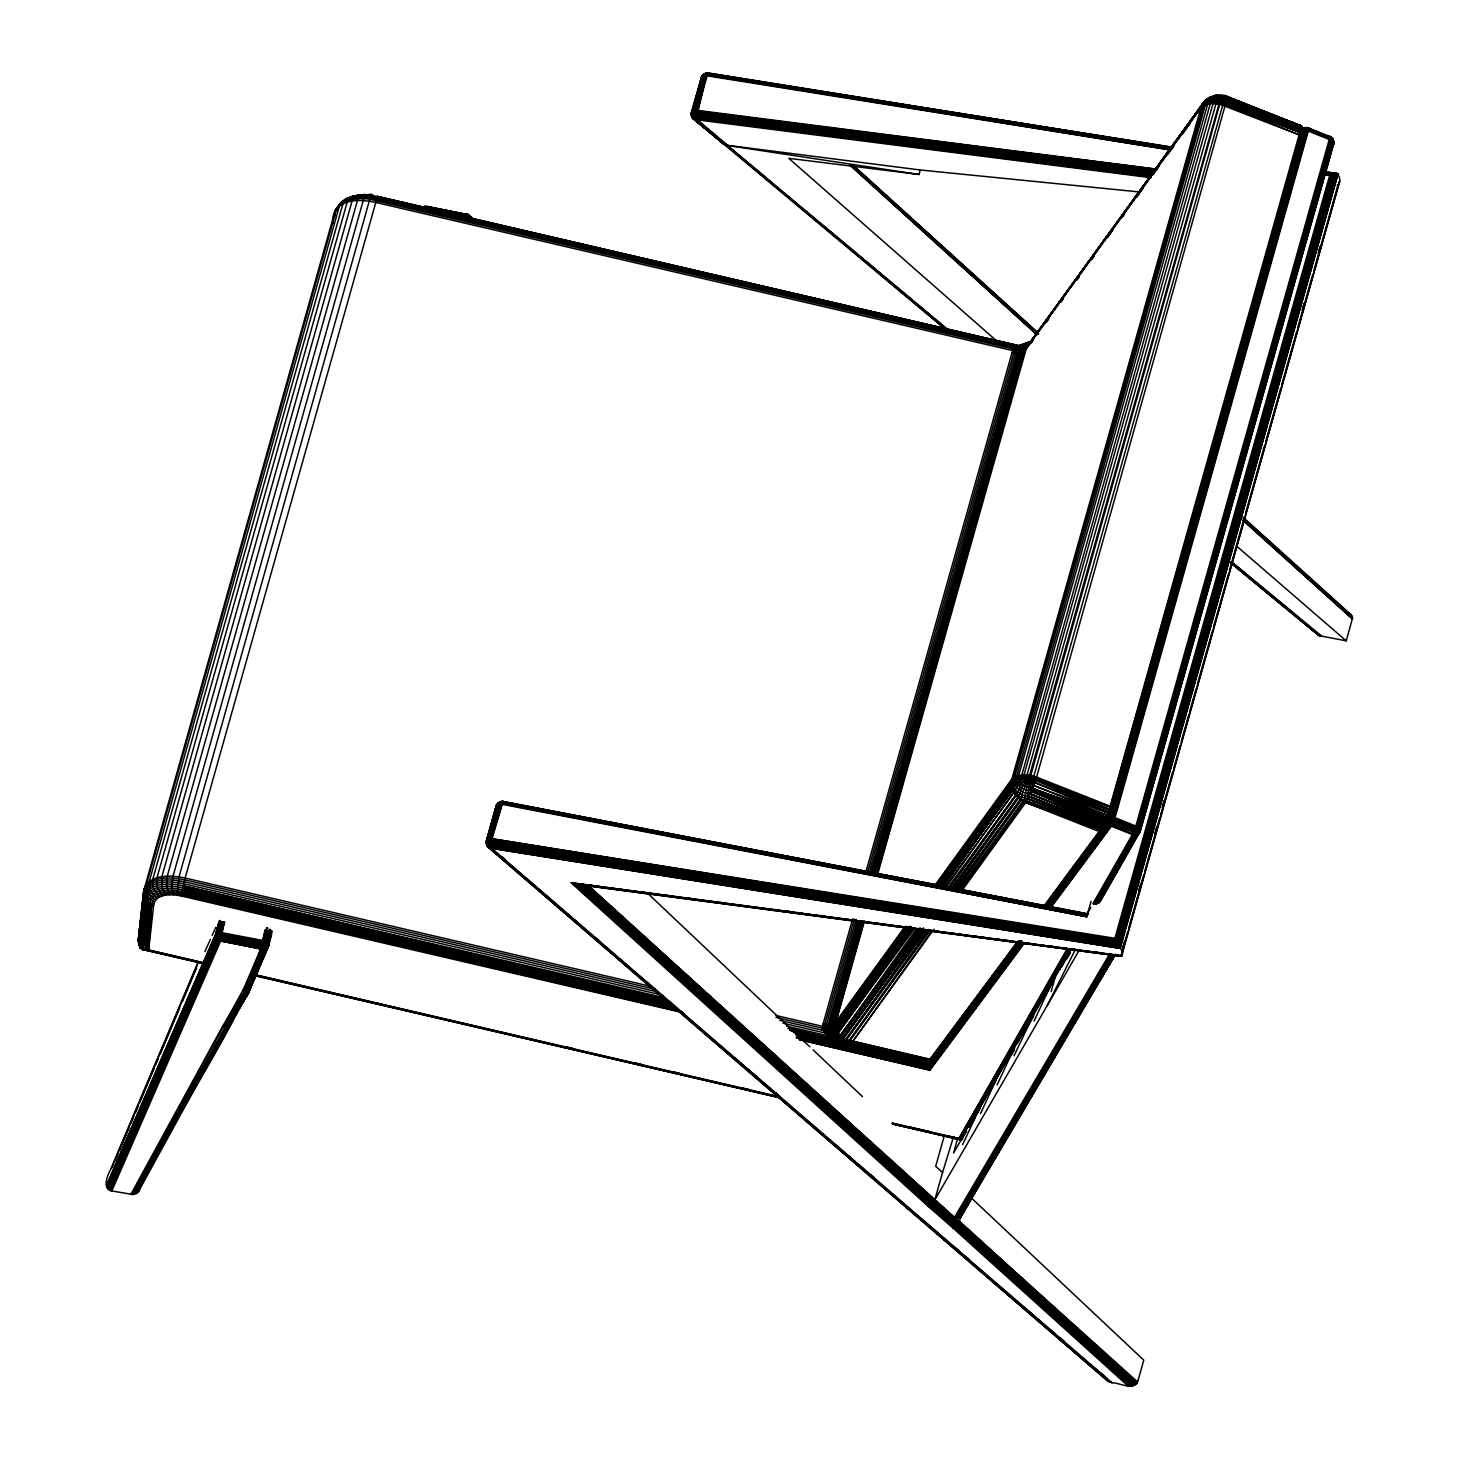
<?xml version="1.0" encoding="UTF-8"?>
<svg xmlns="http://www.w3.org/2000/svg" width="1459" height="1459" viewBox="0 0 1459 1459"><rect width="100%" height="100%" fill="white"/><g stroke="black" fill="none" stroke-linecap="round" stroke-linejoin="round"><path stroke-width="1.5" d="M860.026 921.395L830.992 1024.51L830.627 1031.75L833.107 1037.841L836.718 1035.197L837.466 1032.06L911.839 929.347M865.661 872.737L1012.017 352.768L1019.969 353.151L1025.039 350.543L1200.939 107.547L1208.253 103.68L1219.049 103.917C1219.268 100.343 1225.031 91.589 1227.238 97.972L1301.355 126.678L1303.507 128.702L1302.759 134.192L1303.689 129.304L1307.264 127.571L1329.86 137.347L1134.792 829.879C1133.752 835.715 1138.859 835.825 1140.354 830.773L1333.8 143.31L1332.031 139.043L1307.921 130.052L1303.635 130.872L1109.205 820.56L1112.305 823.058L1134.3 831.958L1137.582 830.809L1139.424 828.256L1332.833 140.903L1331.994 138.021L1308.085 129.34L1303.726 130.453L1301.738 126.678L1227.238 97.972L1219.049 103.917L1027.264 783.757L1024.127 801.757L960.897 890.172M1157.078 169.353L697.256 111.03C691.292 109.042 689.268 116.392 693.809 119.346M1043.805 906.24L1099.284 831.575C1102.001 826.305 1106.633 816.165 1113.709 821.453L1134.792 829.879L1137.965 827.052L1331.246 140.447L1330.717 137.766L1308.759 128.921C1300.188 132.24 1302.54 119.31 1300.005 135.231L1107.782 816.274L1106.925 817.806L1301.392 126.732L1303.799 130.088L1301.829 126.86L1227.238 97.972L1035.033 782.699L1025.713 802.505L961.9 890.647M894.604 1124.542L959.165 1139.57L962.229 1139.278L960.204 1138.749M1331.173 148.636L1333.69 142.088L1329.477 139.207C1334.675 138.313 1334.967 145.335 1331.338 147.76M224.759 922.033L219.434 941.164L110.775 1190.708C100.999 1186.477 109.261 1170.939 113.419 1164.993M377.699 197.512L377.498 196.418L185.129 878.044L181.263 895.99L681.882 1012.437M691.548 112.544L694.831 119.547L1151.042 177.706M1102.639 831.411C1106.943 824.536 1103.113 834.074 1099.284 831.575L1025.713 802.505C1016.595 798.985 1009.373 788.845 1011.962 778.905L1200.939 107.547C1203.018 98.756 1217.244 90.039 1219.049 103.917L1299.458 134.994C1303.762 140.721 1304.182 134.1 1300.151 132.277L1226.727 101.911L1224.21 101.51L1219.049 103.917L1208.198 102.258L1202.708 104.227L1025.495 349.175L1020.552 351.455L1012.747 350.616L1012.017 352.768M1012.747 350.616L1013.786 348.318L1019.932 349.795L1024.692 349.029L1027.227 342.61L1032.297 341.497L1027.209 345.892L1024.382 351.272L876.786 875.619M1118.141 955.39C1119.618 956.958 1125.965 956.794 1120.074 947.438L491.209 846.53L487.434 844.141L486.394 840.694L496.115 806.189C495.841 802.249 506.382 798.857 502.06 804.31L491.446 840.931L491.282 847.934L1112.05 1382.785C1118.779 1382.439 1132.658 1390.938 1137.619 1381.947L1143.765 1360.153L970.636 1197.255M692.551 118.033L691.785 114.13L701.214 79.023L704.15 75.594M1303.124 132.824C1303.306 124.781 1302.613 132.331 1308.304 131.073L1330.334 139.936L1333.635 144.167M934.672 885.668L1011.962 778.905L1016.905 775.641L1030.054 775.258L1032.844 788.535L1106.56 819.028L1108.767 818.59L1301.665 136.544C1299.294 129.906 1308.322 123.14 1308.304 131.073L1114.767 818.572L1111.302 826.086L1051.757 906.24M1139.789 191.986L920.282 169.992L727.767 145.353L696.326 118.872L706.101 75.777L707.962 72.95L697.402 110.373L693.463 110.537L691.438 112.252L692.204 117.194L694.083 119.328M1094.177 903.923L1133.388 834.803L1133.369 832.907L1137.126 832.159L1139.917 828.894L1333.198 142.289C1335.204 139.17 1328.201 135.796 1330.334 139.936L1137.053 826.542L1135.394 828.329L1137.382 834.256L1098.955 901.607M1137.236 834.493L1132.385 834.53L1111.302 826.086C1102.749 821.691 1118.652 810.402 1110.463 806.335L1036.784 777.209C1028.631 773.708 1017.488 774.62 1011.47 781.55L936.477 884.282M1337.812 173.931L1120.257 948.204L490.516 848.08L491.811 841.095L1116.554 940.617L1120.074 947.438L1337.812 173.931L1334.73 173.439L1329.678 175.39L1322.93 174.314L1329.678 175.39L1114.913 938.283L1116.554 940.617L1332.322 174.15L1325.593 173.056M691.438 112.252L701.159 77.783L703.183 76.05L707.141 75.832L1170.1 149.876L707.36 75.084L707.05 72.95L708.545 73.005L1173.072 147.56M224.084 921.924L220.4 941.547L111.796 1190.963L110.775 1190.708M111.796 1190.963L132.988 1194.52L242.303 995.53L260.869 948.879L265.173 929.62M130.818 1194.41L222.57 1026.498L226.51 1026.826L229.501 1025.02L248.048 993.78L268.657 945.669L268.219 943.262L265.283 940.982L221.768 932.648L215.804 933.778L106.489 1185.164M1110.536 816.894L1032.844 788.535L1106.341 819.393C1109.952 820.305 1112.506 814.979 1107.509 815.362L1032.844 788.535L1106.651 818.846C1112.305 818.991 1105.758 823.004 1105.503 820.578L1032.115 790.231L1108.639 821.599L1106.104 820.56L1099.867 831.758L1044.297 906.568M1302.96 133.736C1301.027 123.012 1306.133 129.395 1301.373 136.179L1111.284 811.095L1101.618 831.812L1046.231 906.531L1048.893 903.085M705.062 75.193L705.499 73.297L707.287 75.303L703.53 74.518L702.581 76.725M424.131 206.412L425.226 207.67L466.862 214.637L426.411 206.704C420.046 208.801 421.979 205.701 425.226 207.67M1098.645 903.176L1138.056 834.074C1134.61 823.569 1137.655 827.308 1138.786 833.527L1099.356 902.629M931.79 1059.708L931.845 1061.295L835.15 1038.753L911.984 1056.17M938.21 885.467L1012.418 782.863L1018.364 778.413L1030.054 775.258L1035.981 779.89L1109.642 809.016L1030.054 775.258L1027.355 799.933L1022.887 801.155L958.91 889.552M1095.198 904.033L1134.391 834.949L1134.245 831.156L1138.768 827.636L1332.049 141.031C1328.164 132.131 1335.04 142.052 1329.678 137.128L1330.59 137.967L1329.331 136.362M676.429 1008.37L181.664 893.273C171.214 891.084 153.742 889.753 149.949 902.61L142.891 949.645L140.064 947.894L138.313 941.183L143.602 891.905C146.794 873.649 171.25 874.908 185.129 878.044L652.118 986.667M490.516 848.08L489.549 845.873L491.902 840.658L1116.554 940.617M872.154 873.303L1018.528 353.333L1024.163 343.704L1022.194 344.598L1023.014 350.908L876.129 872.409M838.414 1039.775L931.863 1061.55L930.149 1059.216L852.858 1041.234C842.755 1041.762 819.976 1038.024 823.04 1024.109L852.676 918.805M1303.999 130.453L1110.609 817.532C1107.983 822.858 1110.609 821.855 1106.469 819.192L1032.844 788.535L1107.436 818.061L1114.767 818.572L1136.67 827.344L1139.169 830.408L1139.37 832.87L1136.342 834.785L1096.712 903.905M702.727 75.029L704.606 74.081L707.177 75.649L703.712 74.974L701.925 76.178L692.569 111.65L693.7 116.592L696.563 119.547L696.18 110.939L705.044 75.759C708.399 73.442 706.192 73.953 707.086 72.968M1049.969 907.626L1110.737 825.83L1114.165 818.353L1307.72 130.872C1309.325 123.596 1302.905 132.951 1300.698 125.729L1227.128 96.932C1218.429 92.665 1208.161 96.786 1203.839 105.139L1014.862 776.498C1010.868 786.2 1021.92 793.386 1030.382 794.134L1104.317 822.621C1112.998 821.308 1103.387 825.192 1102.147 831.648M1331.994 138.021L1333.435 144.696M693.827 119.346L696.563 119.547L692.788 115.936L691.967 112.051L701.834 76.762L704.46 73.698L707.214 75.54M1018.911 941.474L930.568 1060.219L849.557 1041.343L929.419 930.021M1045.684 906.367L1101.053 831.885L1110.883 810.803L1300.99 135.851C1302.559 133.48 1304.018 122.757 1298.346 126.441M1031.86 341.515C1030.054 345.911 1025.239 342.154 1023.47 345.017L1024.036 350.452L876.549 874.069M222.57 1026.498L241.191 995.239L246.881 994.783L268.711 945.432L262.656 942.186L221.294 934.672L220.656 932.629L223.683 921.869M1139.57 832.396L1139.625 829.679L1136.014 826.432L1140.245 829.533L1138.95 833.107M1093.958 903.887L1133.388 834.803C1131.856 833.071 1140.482 833.818 1140.245 829.533L1333.508 140.374M106.489 1186.039L215.385 935.055L217.61 933.213L221.768 932.648L217.865 938.939L219.397 941.146L215.385 935.949L218.522 923.583L215.877 937.699L107.018 1187.735M1333.599 142.909L1332.869 139.061M799.295 1039.756L929.985 1070.158L929.383 1064.341L930.915 1059.745M144.769 886.963L143.949 895.443L149.949 902.61L144.751 950.083L148.672 950.01L151.809 903.468C155.365 891.467 171.67 892.707 181.427 894.75L678.727 1010.43M704.113 74.026L702.436 76.36L693.299 111.322L694.156 116.392L696.563 119.547L693.134 118.598L691.292 113.091M467.737 218.066L466.643 217.701L467.263 214.601L426.63 206.467L425.937 207.707L466.187 215.859C484.625 227.914 455.482 202.254 472.278 220.09L470.947 217.008L467.172 214.674L426.63 206.467L467.281 215.002L469.725 216.789M472.26 219.89L468.211 215.02L467.682 218.048M268.328 946.508L266.432 948.478L262.474 949.225L219.434 940.617M1303.142 130.07L1303.033 131.821L1301.027 127.863L1227.238 97.972L1301.081 126.24L1303.799 129.869L1301.428 126.969L1227.238 97.972L1302.923 129.614L1301.41 126.276L1225.25 96.878L1224.721 95.637L1221.238 95.346L1219.049 103.917L1225.998 104.957L1300.078 132.55L1226.49 103.005L1300.151 132.277M1303.452 129.997L1301.683 126.568L1227.238 97.972L1301.3 127.28C1303.142 131.93 1308.905 124.289 1307.1 130.708L1113.564 818.171L1110.208 825.484L1050.444 905.93M674.277 1006.126L181.956 891.595C170.849 889.26 152.283 887.856 148.253 901.516L142.891 949.645L146.775 900.221C151.025 885.814 170.594 887.309 182.32 889.753L672.362 1003.537M1302.996 129.45C1303.416 127.061 1303.908 130.945 1301.392 127.115L1227.238 97.972L1301.246 126.477C1303.288 132.97 1306.243 124.58 1305.896 130.562L1112.962 818.043L1109.734 825.064L1048.729 907.206L1109.734 825.064L1134.391 834.949L1138.239 833.144L1140.391 830.171M668.386 1000.801L182.722 887.802C170.466 885.248 150.003 883.68 145.553 898.762L140.228 948.058L201.962 962.411L140.283 948.113L146.775 900.221L142.599 949.554L202.436 963.505M487.707 844.469L487.27 846.092L489.823 848.08L1120.311 948.459M1044.68 906.641L1100.469 831.867L1044.735 906.769L1100.469 831.867L1110.427 810.529L1300.534 135.523L1301.428 126.897L1303.27 128.228M940.052 886.324L1014.479 783.465L1021.282 778.522L1030.054 775.258L1033.866 785.909L1032.243 787.094L1032.516 789.283L1030.364 790.395C1022.814 791.106 1013.148 783.611 1016.905 775.641L1206.028 102.622M1067.076 949.007L958.964 1138.512L959.019 1139.534L962.265 1139.424M1107.272 816.146L1108.22 813.21L1035.033 782.699L1030.054 775.258L1021.792 779.708L1015.391 785.562L943.937 885.668M1048.182 905.948L1108.986 824.098L1111.813 817.897L1305.313 130.562L1305.586 127.954L1303.744 129.577L1300.024 125.273M486.686 844.743L487.963 841.971L492.285 839.053C486.139 842.609 486.759 847.187 487.944 846.84M706.94 74.938L1171.741 149.237L707.36 75.084L706.284 73.078L703.183 76.05L694.32 110.337L694.393 115.225L696.563 119.547C691.274 120.076 691.438 113.729 696.636 115.188L1154.051 173.019M862.543 920.665L833.144 1025.531L833.6 1031.841L835.77 1036.346L839.472 1040.03L843.156 1040.851L849.284 1040.486L928.581 929.492M862.962 922.325L834.183 1024.911L835.843 1033.811L842.609 1040.814M1110.554 824.955L1108.493 821.581L1103.405 830.7M861.357 921.085L831.922 1026.042L832.396 1032.717L835.934 1039.1L835.77 1036.346L827.91 1034.778L827.508 1026.917L857.017 921.614M1018.838 941.292L930.404 1059.818L852.858 1041.234C843.576 1040.449 833.144 1032.024 836.062 1021.884L864.457 920.976M490.333 847.734C483.804 846.202 487.051 839.18 492.34 838.852L1115.697 939.341L1331.009 174.697L1324.261 173.621L1330.918 174.752M911.018 927.377L836.572 1030.346C830.244 1041.015 827.344 1033.154 829.533 1024.674L858.567 921.559M1346.985 612.342L1351.07 614.75L1352.511 618.178L1346.238 640.848L1319.337 635.668L1231.451 563.192M701.505 79.643L702.144 75.704M146.94 950.174L151.809 903.468L149.949 902.61L145.809 950.119L151.809 903.468L153.797 904.069L148.672 950.01M825.666 1033.154L826.378 1024.656L856.014 919.334M495.203 812.298L486.467 844.506M854.354 919.134L824.718 1024.437C819.393 1034.869 832.068 1031.148 835.588 1026.224L907.534 927.267M488.656 847.679L486.23 841.551L498.394 803.745L502.443 801.429L1087.757 914.209M143.602 891.905L138.423 938.611L144.441 888.713C152.611 875.473 171.396 877.206 184.636 879.832L654.07 989.038M138.313 941.128L143.93 890.172L334.986 211.263L342.044 201.524L354.61 196.308M660.891 994.783L183.652 883.753C170.557 881.017 148.69 879.358 143.949 895.443L138.605 943.572L144.587 897.139C149.201 881.51 170.448 883.114 183.177 885.795L664.666 997.792M333.163 223.209C330.263 199.591 358.75 195.251 375.802 200.704L1017.944 350.087M334.293 217.172L335.625 209.604M146.775 900.221L141.286 948.897L202.655 963.049M142.854 949.645L148.253 901.516M500.054 801.83L496.826 805.167L486.613 843.393M504.194 802.085C501.021 801.192 500.765 802.286 496.662 804.857M703.074 74.701L701.214 79.005M1135.996 828.019L1112.67 818.918L1105.977 819.903L1032.844 788.535L1106.889 817.988L1105.703 820.268L1032.844 788.535L1135.175 828.913L1136.452 834.657L1135.449 834.366L1095.964 904.033M727.767 145.353L723.208 143.657L693.353 118.927L693.08 117.139L696.563 116.209L1153.394 173.986M1332.195 139.262L1331.465 138.021L1332.851 139.335M143.949 895.443L138.35 941.402L139.59 937.025M706.667 73.643L704.059 75.85L695.286 110.246L696.563 119.547L691.767 116.629M961.244 1138.749L961.353 1139.661L966.496 1131.017M138.66 943.991L144.587 897.139L139.225 946.052L145.553 898.762L140.885 947.62L139.9 947.529M925.754 930.787L846.512 1039.465L845.472 1040.449L842.281 1038.68L836.627 1032.735L835.77 1027.628L909.705 926.647M131.894 1194.538L243.343 989.457L244.455 989.731L261.982 947.584L220.583 938.994L219.944 937.79C212.667 934.854 220.273 925.243 220.09 920.447C219.142 925.334 211.573 936.97 220.564 939.031L260.96 947.292C263.24 950.411 270.863 944.174 267.198 947.931L247.592 994.254M1335.751 173.329L1118.725 944.32L491.099 843.247L492.121 839.691L1115.752 939.414L492.084 839.91L1116.463 940.471M215.385 935.949L217.665 939.742M937.408 884.573L1011.47 781.55L1012.856 777.957C1009.938 787.824 1020.042 796.45 1029.361 796.231L1103.77 825.137L1106.542 825.192L1108.53 821.764M491.099 843.247L488.984 841.77L488.418 838.961L498.121 804.474L502.06 804.31L1086.754 916.708L1087.502 914.629L503.154 801.903L499.908 801.939L496.115 806.189L486.449 841.898L492.321 838.943L486.941 840.42L487.817 843.375L491.245 845.655L1119.746 946.508L1337.319 173.585L1324.517 171.524M425.59 207.67L425.919 206.303L467.044 214.564M1046.577 906.422L1109.588 821.107L1142.835 703.092L1111.047 815.089C1107.746 822.256 1108.512 823.022 1103.861 828.055M501.44 801.812L498.978 804.274L489.276 838.761L491.428 842.153L490.297 838.651L501.203 803.562L503.72 801.648L498.285 803.289M849.284 1040.486L930.149 930.331M952.508 889.972L1018.4 797.872L1021.592 788.061L1030.054 775.258L1035.981 779.89L1109.898 810.274L1111.922 812.535L1112.907 808.25M1106.633 819.958L1032.844 788.535L1106.834 818.28L1107.782 816.274C1114.129 809.672 1108.457 822.894 1105.977 823.131M1203.839 105.139L1205.408 101.273L1211.189 96.622L1214.599 98.464L1219.049 103.917L1226.253 104.008L1219.779 104.063L1030.784 775.404L1036.109 776.99C1034.395 782.954 1023.671 782.006 1023.871 775.495L1213.323 102.477C1215.894 96.896 1226.581 99.066 1225.086 105.632L1225.998 104.957L1299.458 134.994M486.941 840.42L488.418 838.961L492.358 838.779L1114.913 938.283M220.254 922.197L217.61 933.213L219.652 936.496L261.362 944.192C263.514 945.596 269.714 945.724 268.711 945.432M221.075 921.979L218.54 932.921L220.127 935.456L261.562 943.079L268.657 945.596L246.881 994.783L265.976 947.803L270.608 932.283M221.294 934.672L219.561 932.739L222.023 921.851M486.175 842.171L487.087 839.654M487.689 839.253L488.327 842.572L491.3 844.725L1119.29 945.468L1336.626 173.366M1091.077 901.352L1086.754 916.708L502.279 803.708L500.984 804.183L491.282 838.67L491.902 840.658M1333.836 142.69L1140.044 831.612M691.694 111.723L691.329 115.206L692.879 118.489M951.724 889.534L1018.4 797.872L1018.765 795.702L1012.911 789.629L1012.947 785.289M1107.563 823.095L1106.542 825.192M1023.014 350.908L1026.753 345.345L1032.753 340.768L1025.002 343.613L1024.856 349.868L1203.274 102.859L1209.894 97.644L1205.025 100.926L1029.981 342.974C1024.911 346.786 1017.725 343.649 1016.978 353.388L870.604 873.339M1273.105 245.003L1305.094 128.392L1303.525 129.614M487.853 843.813L487.689 846.147L486.339 843.922M1222.806 104.847L1033.829 776.188C1029.872 781.112 1026.917 773.963 1023.871 775.495L1021.902 774.711L1020.99 776.024C1018.491 783.902 1037.696 787.441 1033.118 780.328L1034.559 783.118L1033.975 785.617L1107.509 815.362M1302.632 134.848C1302.34 137.948 1304.255 129.705 1300.626 129.924L1227.147 99.413L1219.049 103.917L1209.11 100.799L1204.076 102.021L1025.495 348.5M220.692 932.483L223.045 921.833M268.42 946.271L264.808 948.587L260.96 947.292L265.538 929.693M261.982 947.584L267.052 927.869M132.988 1194.52L243.416 995.658L263.039 947.803L267.617 930.368M134.064 1194.374L244.528 995.603L264.079 947.931L268.565 930.806M135.103 1194.082L245.568 995.385L265.337 947.165L269.933 929.182M845.472 1040.449L923.511 930.514M1033.975 779.836L1108.712 811.842L1035.033 782.699L1030.054 775.258L1021.555 784.249L1016.066 795.41L949.882 887.802M471.239 219.47L471.549 217.902L472.224 219.926L470.91 216.917L470.418 219.525M1301.884 136.909L1302.905 130.033M1301.975 137.93L1302.65 135.286M837.758 1038.48L831.192 1037.002L831.648 1035.27L829.369 1035.762L829.569 1034.249L835.46 1029.963L910.671 926.374M1012.364 780.383L1202.708 104.227L1205.845 100.033L1211.189 96.622M1135.777 830.59L1106.56 819.028L1111.01 817.368L1304.31 128.757L1308.796 128.447M1274.291 245.039L1306.48 130.599C1308.449 125.875 1302.449 128.976 1308.194 128.246M216.279 933.322L219.561 920.866M491.829 825.63L495.294 812.462M153.797 904.069C157.098 892.944 172.217 894.093 181.263 895.99M468.667 218.467L469.269 215.458L469.379 216.552M1106.889 823.223C1107.126 819.393 1112.852 818.152 1106.834 818.28M1111.01 817.368L1113.199 817.204L1305.896 130.562M1113.199 817.204L1145.424 702.782M1051.173 991.536L1056.644 971.822M1108.694 823.533L1111.484 817.241L1143.254 702.928M1112.032 817.168L1143.728 702.8M1048.419 906.586L1110.7 822.128L1144.257 702.727M1272.102 245.185L1303.562 131.146M1271.683 245.349L1302.814 133.79M138.806 936.094L140.648 929.529M138.386 939.651L139.608 935.274M140.338 1186.003L138.824 1191.018L136.07 1193.681M219.561 932.739L222.643 921.814L219.616 932.447M271.702 934.143L268.657 945.669L248.194 993.615L252.006 981.214M248.942 992.12L229.501 1025.02L248.942 992.12L252.808 980.247M267.033 942.04L270.535 929.602L266.997 942.022L268.803 945.104M137.711 1192.514C177.633 1109.606 233.276 1034.504 266.432 948.478L271.721 930.824M220.583 938.994L266.213 947.146L267.635 946.8L272.085 931.444M487.379 840.42L497.373 804.784L498.65 802.651L501.239 802.031M691.785 114.13L702.436 76.36M502.443 801.429L499.945 804.164L490.242 838.651L500.984 804.183L500.182 803.508L496.407 805.386L496.917 808.705M998.303 342.373L788.808 158.338L919.024 174.478L920.282 169.992M867.941 870.859L1013.695 353.096L1016.139 346.75L1020.498 347.734M868.98 873.266L1015.355 353.297L1019.166 345.582L1026.188 342.956M873.613 873.12L1019.969 353.151L1023.379 346.731L1029.014 342.008L1027.209 345.892L1022.121 346.531L377.498 196.418L1020.443 346.275M874.944 872.829L1021.318 352.859L1025.768 345.418L1032.753 340.768M863.801 921.705L835.405 1022.613L835.46 1029.963L910.872 926.957M877.443 874.889L1026.862 346.549L1024.565 348.008L1019.513 347.862L376.641 198.15L359.406 196.418L345.418 199.518L342.938 203.749L152.721 879.449L153.487 889.078L159.669 896.938M1032.243 787.094C1025.878 788.371 1017.853 783.902 1018.327 776.79L1208.198 102.258C1211.809 95.291 1220.782 95.254 1227.201 97.698L1224.557 97.188L1219.049 103.917L1212.265 100.069L1207.031 99.467L1028.285 344.689L1032.297 341.497M1021.902 774.711L1210.66 102.203C1213.815 96.294 1222.514 96.185 1226.946 100.689L1300.534 130.398L1226.727 101.911L1219.049 103.917L1210.222 97.917L1207.286 99.139L1197.912 112.27L1207.286 99.139M944.338 1135.594L935.693 1166.288L942.55 1172.525L934.581 1200.629L931.553 1204.696L928.307 1206.484L571.162 882.75L1121.807 955.773L571.162 882.75L580.263 884.865L1134.135 1385.339M953.602 1136.525L942.55 1172.525M957.906 1137.655L953.584 1152.993L962.01 1138.421L963.87 1131.856M972.879 1116.281L971.019 1122.865L980.047 1107.253L981.889 1100.688M990.278 1087.32L989.056 1091.697L996.588 1078.657L999.05 1069.903M928.307 1206.484L953.092 1228.113L958.417 1224.01L961.207 1215.949L958.654 1218.52L954.678 1217.043L1109.916 953.511M1006.819 1058.723L1005.598 1063.1L1013.476 1049.477L1016.558 1038.516M1023.707 1029.525L1022.485 1033.902L1033.537 1014.807L1034.759 1010.412M1043.769 994.856L1042.528 999.233L1050.626 985.263L1053.088 976.49M1060.857 965.311L1059.617 969.706L1069.939 949.627M1018.273 797.763L1100.378 829.97L1044.206 906.367M1111.484 817.241L1304.784 130.635M1112.597 817.168L1144.823 702.727M1334.73 173.439L1118.068 943.098L491.555 842.7L1117.904 942.806L491.628 842.208L1117.339 941.857L1333.581 173.712C1339.216 172.071 1341.313 180.114 1338.669 183.761M1337.046 173.475L1119.564 946.07L490.443 846.238M1337.958 174.15L1120.165 947.803L491.227 847.278L487.835 845.563L486.248 842.427M1122.664 947.42L1124.524 940.854M1138.695 890.464L1140.555 883.899M1154.726 833.527L1156.586 826.943M1162.13 807.228L1163.972 800.663M1302.085 310.019L1303.945 303.454M1318.134 253.064L1319.976 246.498M1120.804 956.338L1127.606 932.228M1128.828 927.833L1143.655 875.199M1144.896 870.822L1159.704 818.171M1160.945 813.794L1172.671 772.121M1173.911 767.744L1180.076 745.804M1181.316 741.427L1188.72 715.111M1189.96 710.715L1196.125 688.794M1197.365 684.399L1212.174 631.765M1213.414 627.388L1228.223 574.755M1229.463 570.36L1244.272 517.726M1245.512 513.349L1264.661 445.36M1265.883 440.965L1280.71 388.331M1281.932 383.954L1296.759 331.321M1297.981 326.925L1312.808 274.292M1314.048 269.915L1338.122 184.381L1337.246 185.165M1339.617 181.044L1121.187 956.356L576.889 884.537L1131.783 1385.959M1130.506 1386.05L574.992 884.026L1121.552 956.229L1339.672 181.39M704.46 73.698L694.174 111.085M704.059 75.85L694.32 110.337L695.141 110.957M705.044 75.759L695.286 110.246L696.18 110.939M706.265 75.43L707.159 75.759L706.028 75.777L696.326 110.246L697.256 111.03L1156.896 170.046M215.804 933.778L219.434 920.976M216.935 932.939L219.962 922.307M217.719 932.666L220.747 922.033M218.613 932.502L221.64 921.887M264.298 940.544L267.836 928.125M265.283 940.982L268.237 930.623M266.195 941.474L269.131 931.116M263.258 940.216L266.796 927.796M909.668 926.337L834.931 1027.1L906.203 927.158M1113.035 808.614L1112.688 810.128L1110.281 807.009L1035.799 777.793M1215.785 95.82L1216.97 96.294L1219.049 103.917L1226.399 103.425L1300.078 132.55M945.523 888.221L1018.364 785.234L1030.054 775.258L1030.364 790.395L1031.622 791.398L1104.354 822.566L1106.469 823.168L1107.8 821.691M499.945 804.164L488.327 839.527M920.757 928.453L841.715 1040.03M491.355 838.67L502.06 804.31L491.282 838.67L492.358 838.779M450.813 214.455L465.64 217.464L466.406 215.33L426.192 207.123L422.928 208.017M267.635 946.8L268.584 945.14M1298.911 126.714L1299.276 125.583L1271.646 115.06M833.107 1037.841L911.383 928.125M219.944 937.79L264.699 946.198L268.657 945.669M1106.651 818.846L1109.497 817.824L1111.867 811.642M107.51 1188.52L216.57 937.718L221.768 932.648L215.658 935.401M1227.238 97.972L1301.775 126.751C1304.328 130.708 1303.215 126.422 1300.297 127.973M250.784 987.068L248.65 992.886L251.13 986.193M136.945 1193.152C177.524 1110.226 231.981 1034.285 266.432 948.478M496.461 808.067L498.23 803.781M496.151 807.429L498.321 804.31M1103.186 824.937L1030.419 793.422L1031.622 791.398L1104.317 822.621L1109.387 820.195M229.957 1024.291L138.35 1191.802M498.121 804.474L496.352 805.66L486.649 840.129M702.527 75.321L691.493 113.492L692.113 115.589M334.129 214.455L336.555 208.09L340.877 202.91L344.215 201.616M701.524 79.68L702.126 76.014L707.141 75.832L706.101 75.777M1107.892 822.803L1108.457 821.891M1303.452 128.611L1301.775 130.033L1302.577 130.854M942.368 887.127L1012.911 789.629L1014.078 792.584L944.192 888.002M925.681 929.401L845.764 1039.191L835.77 1036.346L836.135 1039.209L838.086 1039.082L916.526 928.69M701.159 77.783L701.706 76.452M1109.205 820.56L1109.533 819.301L1032.844 788.535M1027.738 342.756L1026.279 347.169L1031.112 342.008M111.231 1168.002L198.278 961.627M113.547 1163.534L197.585 964.381M115.188 1160.799L117.832 1154.507M119.602 1150.312L129.34 1127.26M131.109 1123.083L133.754 1116.792M135.523 1112.597L138.186 1106.305M139.955 1102.11L154.107 1068.59M155.876 1064.395L158.52 1058.103M160.289 1053.927L179.749 1007.822M182.393 1001.531L196.546 967.992M1104.901 822.84L1105.94 821.855M1106.451 820.268L1108.238 819.812M1134.792 829.879L1132.749 833.983M243.343 989.457L260.869 948.879L220.418 940.818L261.69 948.368M106.671 1186.915L215.823 936.222L221.768 932.648L109.808 1190.325M108.148 1189.213L217.154 938.374L221.768 932.648L216.589 936.277L215.859 937.645L219.543 939.76L261.398 949.043M108.933 1189.833L217.683 940.034L219.397 941.146M262.474 949.225L244.455 989.731L247.756 989.512L265.538 948.879M246.699 989.749L264.571 949.152M245.586 989.822L263.55 949.262M421.25 208.035L422.472 206.996L424.879 207.707M204.917 951.56L210.351 939.45M212.157 935.401L215.786 927.322M1108.129 821.836L1109.369 820.797L1105.466 822.949M1333.143 141.067L1333.453 141.979L1333.179 139.845M1151.005 175.627L694.666 118.58L724.193 144.259L692.478 117.905M980.594 1113.545L996.588 1078.657M997.135 1084.931L1013.476 1049.477M1034.084 1021.081L1050.626 985.263M1024.036 350.452L1028.85 343.923M497.738 803.417L498.248 806.189M962.557 1144.695L980.047 1107.253M1104.317 822.621L1105.703 820.268M1014.023 1055.751L1033.537 1014.807M466.88 214.619L468.831 216.169M470.692 217.172L471.184 218.358M822.219 1029.051L827.308 1028.887L832.396 1032.717L837.466 1034.048L913.48 928.015M1047.215 1005.598L1074.626 950.976M827.91 1034.778L829.131 1032.37L835.77 1027.628M1200.939 107.547L1202.708 104.227M1016.412 793.97L949.171 887.181L1016.066 795.41L1027.391 798.693L1101.563 828.001L1028.03 798.748L1102.402 827.745L1105.32 827.508L1106.779 824.992M1013.786 348.318L1019.567 345.436L1021.847 351.254M1212.228 97.315L1213.633 95.674M962.229 1139.005L959.019 1139.534L960.916 1138.932L1068.426 949.335M961.955 1138.932L966.405 1131.035L960.916 1138.932L892.361 1123.011M1070.669 949.335L968.758 1127.078L1069.429 949.426M1087.338 913.48L1090.712 907.553M1092.973 903.613L1132.385 834.53M962.502 1139.351L958.946 1139.515L1068.043 949.28M960.916 1138.932L1069.046 949.426M1094.961 904.033L1134.391 834.949M968.721 1127.078L1070.049 949.426M973.062 1121.004L975.269 1117.065M977.566 1113.108L979.773 1109.168M992.193 1087.447L995.549 1081.538M1006.838 1061.787L1014.698 1047.981M1016.978 1044.024L1069.885 951.25M1096.931 903.887L1136.342 834.785M1011.123 1055.586L1014.497 1049.659M1025.75 1029.926L1033.647 1016.102M1044.899 996.369L1052.778 982.545M1061.787 966.752L1069.684 952.946M1067.113 958.435L1070.487 952.508M1101.089 899.984L1140.154 831.302M958.964 1138.512L1067.696 949.189M1093.739 903.832L1133.388 834.803M497.081 804.401L486.449 841.934L486.504 840.968M1137.619 1381.947L934.891 1199.772L1079.441 949.864M960.897 1216.751L969.743 1201.432L961.062 1216.368M1018.656 348.5L1014.242 347.479L1015.373 348.883L1017.397 346.257L1019.13 351.546M1030.054 775.258L1022.668 791.927L1021.136 799.313L1022.887 801.155M955.481 1217.663L1111.029 953.584M956.302 1218.119L1111.01 955.481M957.122 1218.429L1112.123 955.28M957.906 1218.557L1113.199 954.916M958.654 1218.52L1114.202 954.478M959.347 1218.32L1113.947 955.864M1115.223 954.478L960.241 1217.7L1115.387 954.441M1115.114 954.806L1099.703 980.813L1114.712 955.554M223.574 1026.789L242.303 995.53M228.917 1025.641L248.048 993.78M224.577 1026.954L243.416 995.658M225.561 1026.972L244.528 995.603M226.51 1026.826L245.568 995.385M228.224 1026.169L246.516 995.002M364.841 196.217L362.999 194.995C354.592 195.506 343.029 197.02 339.436 205.828L149.237 881.546L150.332 890.975L157.335 898.325M1104.7 828.767L1103.059 831.101M1302.413 127.079L1301.246 126.477M1213.742 103.315L1219.523 101.437L1222.186 104.209M1302.54 129.231L1301.209 127.134L1303.598 129.067M1304.51 128.629L1303.525 128.866M469.926 216.406L469.798 218.157L427.779 208.874M931.827 1059.27L929.839 1062.389L931.608 1059.726M1202.18 106.233L1204.186 103.279M1301.866 128.811L1303.015 128.684L1301.264 129.705L1227.147 99.413L1303.306 128.957L1301.41 127.042M1201.888 105.103L1204.076 102.021M1108.019 815.508L1109.807 813.921M1110.846 814.56L1106.779 818.481M957.669 888.805L1021.118 800.006L956.648 888.422M849.594 1040.541L852.858 1041.234L931.918 930.696M1168.695 152.976L1174.003 145.572M1183.304 132.623L1189.942 123.358M941.839 885.613L1012.035 787.605L940.143 886.616M835.588 1026.224L907.006 926.884M1025.495 349.175L1203.274 102.859M1076.669 280.055L1079.332 276.371M1121.953 217.355L1124.615 213.652L1121.935 217.355M1183.213 132.514L1189.887 123.285L1181.845 134.374M1076.651 280.073L1079.313 276.371M1197.839 112.234L1207.158 99.321M936.842 884.756L1011.47 781.55L1011.871 787.112L939.961 886.069M940.253 886.908L1012.035 787.605M904.015 928.015L836.062 1021.884L830.992 1024.51L823.04 1024.109M907.589 927.778L835.113 1028.54L831.922 1026.042L822.475 1026.698M910.799 926.739L835.971 1031.367L829.095 1026.735M837.211 1031.677L911.693 929.109M942.277 886.981L1012.765 789.903M918.513 929.529L841.223 1036.309L831.046 1033.519L825.648 1029.069M919.972 927.815L841.223 1036.309L843.156 1040.851M923.474 927.833L843.703 1038.042L922.38 929.875M951.396 889.26L1017.871 797.416L952.344 887.218M925.371 930.55L846.512 1039.465L847.788 1041.197M954.77 889.917L1021.136 799.313L1018.765 795.702M852.877 1041.234L933.979 929.219M906.276 926.319L835.715 1023.434L831.922 1026.042M936.915 884.172L1011.47 781.55M936.842 886.944L1011.434 784.304M954.988 889.133L1020.26 799.459L1018.4 797.836M1022.194 344.598L1018.054 347.443L1016.139 346.75L1020.479 347.807M1301.866 127.371L1304.145 129.194M905.692 926.483L836.062 1021.884L834.913 1025.659L827.308 1028.887M842.664 1037.458L921.577 929.347M959.694 889.917L1024.127 801.757L1026.789 800.882L1100.505 829.788C1102.949 832.432 1107.089 825.375 1105.32 827.508M939.286 886.251L1011.871 787.112L939.249 886.032M838.013 1032.954L914.629 928.362M840.056 1035.361L917.857 928.982M947.383 888.64L1015.811 795.119L1014.443 791.927M1018.984 942.678L930.915 1060.821L1019.093 941.766M931.389 1061.422L1020.552 941.146M1110.573 814.377L1108.603 817.806L1107.417 817.733M1016.741 942.66L930.149 1059.216L1018.4 940.946M1018.528 941.237L930.404 1059.818L849.557 1041.343M930.915 1060.821L1020.042 940.891M1020.406 940.964L929.675 1062.863L790.03 1030.127M1021.482 940.873L929.328 1065.088L1021.884 940.946M1047.033 906.331L1109.259 823.642M1021.154 942.24L929.292 1066.018L1021.336 942.587M929.328 1066.93L1021.355 943.025M1021.61 943.699L929.438 1067.806L1021.865 943.918M1023.288 942.496L929.565 1068.663L796.395 1037.805M1022.96 943.991L929.784 1069.429L1023.251 944.119M1024.692 942.66L929.985 1070.158L799.313 1039.537M936.368 1054.164L951.286 1034.139M958.052 1025.02L963.487 1017.762M974.32 1003.19L989.238 983.165M991.956 979.536L1005.506 961.335M1009.573 955.846L1020.425 941.31M1051.592 899.419L1086.846 852.129M1089.545 848.445L1108.548 823.004M1046.212 907.389L1108.712 823.569L1046.212 907.48M1020.406 942.131L929.383 1064.341L794.17 1032.571M1047.744 906.258L1109.624 824.116M1048.401 906.294L1110.062 824.572M1021.574 943.262L929.365 1067.35L796.286 1035.945M1049.039 907.462L1111.083 825.302M1023.561 942.678L929.584 1068.754L796.432 1037.513M1050.808 906.185L1110.737 825.83M1051.702 905.984L1111.302 826.086M1110.226 814.158L1106.889 817.988M1305.586 128.009L1308.249 127.936L1332.103 138.094M1306.17 127.918L1308.741 128.082M1306.772 127.918L1308.048 127.699M421.815 207.707L423.511 206.686L424.551 207.798M835.588 1024.838L834.183 1024.911M1028.686 342.993L1030.346 341.935M1027.391 798.693L1029.142 796.669L1102.785 825.721L1029.361 796.231L1027.738 793.295L1030.419 793.422L1030.364 790.395M693.827 117.905L696.508 117.194L1151.06 174.697M498.559 804.839L497.227 806.408L498.394 803.745L502.279 803.708M250.255 987.871L247.756 989.512M338.306 205.245L343.376 200.558M342.464 202.126L344.889 199.847M1023.47 345.017L1025.002 343.613M1205.882 104.282L1208.198 102.258M357.419 195.324L354.209 196.929L352.057 201.05L161.84 876.768L161.712 886.671L165.742 895.151M1303.306 128.647L1302.285 127.827M702.545 75.485L704.77 73.625M1329.605 138.678L1330.936 137.292L1332.031 139.043M1106.341 819.393L1111.886 823.897L1134.3 831.958M338.415 208.619L336.938 209.841L340.877 202.91M828.913 1028.613L833.6 1031.841L837.466 1032.06M1113.564 818.171L1115.023 817.678L1137.053 826.542M833.727 1035.945L831.192 1037.002M345.418 199.518L353.206 196.254L349.503 197.968L347.187 202.144L156.97 877.844L157.317 887.637L162.496 895.862M350.634 197.093L358.604 195.433C386.671 198.679 364.859 188.12 363.218 200.576L173.001 876.275L171.797 886.215L173.183 894.823M1225.049 103.06L1226.727 101.911M1108.767 818.59L1111.138 814.997C1109.387 819.046 1108.019 817.897 1111.029 814.742L1109.077 817.824L1106.724 818.627M497.537 803.635L502.571 802.961L1087.265 915.194L502.863 802.359L499.106 803.252L501.094 802.559M1119.746 946.508L490.352 847.059L1120.257 948.204M421.432 207.67L422.818 206.977M423.219 207.142L421.615 207.853L423.292 207.725M1208.253 103.68L1210.66 102.203M826.268 1033.665L829.131 1032.37M340.932 202.746C351.291 195.944 364.641 196.892 376.24 199.299L1016.048 348.154M1224.557 97.188L1226.326 96.185L1301.92 126.641L1224.174 95.473L1227.201 97.698M368.981 196.254C365.425 192.387 357.747 195.068 357.437 200.54L167.238 876.239L166.581 886.197L169.335 894.786M492.121 839.691L488.364 843.995L488.218 847.278L1107.417 1380.816L1112.05 1382.785M422.07 207.561L423.821 206.886M1108.585 819.94L1109.332 819.757M1087.976 913.936L503.191 801.848M377.644 196.473L371.771 195.652L369.236 201.178L179.019 876.877L177.196 895.224M1300.698 125.729L1301.61 126.149M499.908 801.939L501.823 801.374M346.658 198.588L349.54 197.64M465.913 216.607L467.062 216.078M1329.459 136.307L1331.374 137.493M704.223 73.935L705.499 73.297M704.095 74.336L706.448 73.26M704.077 74.901L705.007 74.5M1026.935 775.24L1216.149 103.042M1300.589 125.547L1299.276 125.583M1301.1 125.893L1225.724 96.458M1225.232 103.899L1226.399 103.425M471.95 219.361L467.19 215.476L427.797 208.838M491.519 839.582L488.801 847.752L487.27 846.092M262.328 946.672L220.473 939.961L260.887 948.149M1210.897 103.352L1213.323 102.477M1301.355 127.188L1300.936 128.228L1227.147 99.267L1225.688 99.796L1300.534 130.398M830.317 1034.322L825.885 1033.319L825.648 1031.185L822.183 1029.726L823.934 1029.124L827.545 1032.899L824.39 1031.896M466.424 215.275L426.192 207.123L467.19 215.476M1035.325 778.559L1110.281 807.009M1108.384 819.484L1106.177 819.63M424.988 206.74L423.967 206.886M491.428 839.417L492.321 838.943M423.092 206.813L424.277 206.467M422.982 207.142L424.441 206.704M1213.122 95.856L1216.222 95.072M959.894 1138.786L958.91 1138.987L962.666 1139.132M489.403 847.351L487.89 846.785L488.801 847.752M959.639 1139.187L892.452 1123.868M706.047 73.278L707.141 73.169M1135.449 834.366L1132.476 834.384M424.022 206.558L425.061 206.357M1107.983 822.384L1106.396 822.055M356.27 195.542L362.999 194.995M355.194 196.071L365.644 195.615L376.987 197.275L1018.236 346.44M1226.873 101.255L1224.21 101.51L1226.946 100.689L1300.626 129.924M1171.212 148.982L707.287 74.117L1170.537 148.271L707.761 73.552L1173.237 147.286M1215.967 95.2L1222.058 95.692M1226.326 96.185L1225.669 96.495M1136.36 827.709L1136.908 826.961M695.049 119.747L696.508 118.89L1150.987 176.466M707.031 73.151L707.907 72.968M1329.404 139.499L1330.426 139.499M424.988 206.43L427.068 207.342M361.121 195.068L367.723 195.032M501.896 801.447L503.373 801.429M261.27 946.344L261.362 944.192M1330.936 137.292L1329.806 136.453L1331.137 137.11M1106.469 823.168L1108.019 821.344M1154.598 169.974L697.074 112.015C689.852 109.917 690.435 118.927 696.563 119.547L694.666 118.58M1154.397 170.958L696.91 113.054L692.624 113.62L691.493 116.045M1154.215 171.98L696.764 114.112L692.861 114.623L691.84 116.848M960.15 1139.187L892.379 1123.521M366.337 195.105L1021.118 346.531M960.15 1139.515L892.324 1123.466M1224.557 98.975L1300.863 128.574L1301.775 130.033M697.402 110.373L1157.115 169.189M697.074 112.015L1154.434 170.721M696.91 113.054L1154.233 171.743M696.764 114.112L1154.069 172.782M696.636 115.188L1153.941 173.822M696.563 116.209L1151.589 174.533M696.508 117.194L1151.005 175.408M696.49 118.088L1150.969 176.284M696.508 118.89L1150.987 177.05M587.922 884.829L592.445 885.431M585.168 884.756L591.935 885.631M596.457 886.233L600.962 886.817M607.746 887.71L614.513 888.586M619.035 889.169L623.558 889.771M630.324 890.647L634.847 891.248M641.613 892.124L646.136 892.726M652.903 893.601L657.425 894.203M664.192 895.078L668.714 895.68M675.481 896.556L680.003 897.157M686.788 898.033L691.292 898.635M720.655 902.464L725.178 903.066M774.857 909.559L779.361 910.142M786.146 911.036L790.65 911.62M797.435 912.513L801.939 913.097M820.013 915.468L824.536 916.051M678.617 897.449L581.703 884.756L1135.157 1384.846M683.14 898.051L689.888 898.926M694.411 899.528L701.159 900.404M705.682 901.005L712.43 901.881M716.953 902.483L723.7 903.358M728.223 903.96L734.971 904.835M739.494 905.437L746.242 906.331M750.765 906.914L789.082 911.93M793.587 912.532L811.623 914.884M816.128 915.486L822.894 916.361M827.399 916.963L834.165 917.839M838.67 918.441L845.436 919.316M849.94 919.918L856.707 920.793M861.211 921.395L867.977 922.27M872.482 922.872L879.248 923.748M883.753 924.349L888.257 924.933M895.024 925.827L901.79 926.702M906.294 927.304L910.799 927.888M917.565 928.781L922.07 929.365M928.836 930.258L944.611 932.319M949.134 932.921L955.882 933.796M960.405 934.398L967.153 935.274M971.676 935.876L978.424 936.751M982.947 937.353L987.451 937.936M994.217 938.83L1000.965 939.705M1005.488 940.307L1012.236 941.183M1016.759 941.784L1021.264 942.368M1028.03 943.262L1034.778 944.137M1039.3 944.739L1043.805 945.323M1050.571 946.216L1055.076 946.8M1061.842 947.693L1066.347 948.277M1073.113 949.171L1077.617 949.754M1084.384 950.648L1088.888 951.232M1095.654 952.125L1100.159 952.709M1129.211 1386.014L573.095 883.497L1121.552 956.229M708.892 73.26L709.019 73.625M837.466 1034.048L839.144 1034.303L839.582 1036.528M502.644 801.483L504.048 801.702M720.91 140.593L723.062 143.748L727.476 145.499L919.024 174.478M1325.465 172.071L1337.593 173.749L1119.928 947L491.209 846.53M707.834 73.169L1172.817 147.669M1324.48 171.98L1338.085 174.442M707.87 73.825L1171.559 147.778L708.107 73.388M1324.571 172.271L1333.581 173.712L1324.571 172.271L1329.094 173.001M729.318 77.363L733.804 78.075M738.309 78.804L742.795 79.516M803.453 89.181L807.939 89.893M812.426 90.604L816.931 91.333M821.417 92.045L825.922 92.811M830.408 93.485L834.913 94.233M839.381 94.908L843.904 95.674M848.372 96.349L852.877 97.115M866.354 99.212L870.859 99.978M875.327 100.635L879.832 101.419M884.318 102.075L888.823 102.859M920.264 107.802L924.769 108.604M931.499 109.589L935.985 110.319M940.471 111.03L944.976 111.741M949.462 112.471L953.949 113.182M958.454 113.893L962.958 114.714M967.426 115.334L971.949 116.136M976.418 116.756L980.94 117.577M985.409 118.197L989.913 119.018M994.381 119.62L998.904 120.459M1003.409 121.17L1007.895 121.881M1012.364 122.501L1016.887 123.322M1021.336 123.924L1025.859 124.763M1050.553 128.574L1055.039 129.304M1059.526 130.015L1064.03 130.726M1068.517 131.456L1073.003 132.167M1077.508 132.878L1081.994 133.59M1086.481 134.319L1090.985 135.03M1095.472 135.742L1099.958 136.471M1104.463 137.182L1108.986 138.04M1113.436 138.605L1117.977 139.48M1122.427 140.046L1126.968 140.921M1131.418 141.487L1135.941 142.362M1149.382 144.35L1153.923 145.225M1158.373 145.772L1162.914 146.666M1167.364 147.213L1171.887 148.107M1323.185 172.764L1332.322 174.15M1324.17 173.657L1331.009 174.697M491.719 841.661L1117.339 941.857M1118.068 943.098L491.409 843.721L491.245 845.655M491.336 844.451L1118.725 944.32M491.3 844.725L1119.089 945.049M1117.193 941.639L491.446 840.931M1212.739 96.531L1215.055 96.951M267.471 943.335L262.018 940.946L221.349 933.578M503.446 801.575L1088.542 914.063M502.917 802.268L1087.502 914.629M502.571 802.961L1086.754 916.708M219.652 932.447L220.656 932.629M220.418 940.854L260.869 948.879M426.411 206.704L467.281 215.002M427.031 206.868L437.627 209.148M441.876 210.041L465.202 215.038M823.751 1031.276L828.201 1032.261M1300.972 126.112L1227.165 97.352L1301.41 126.276L1302.887 128.228M841.788 1040.614L931.17 1061.167L845.381 1041.015L930.66 1060.365M916.38 1057.173L925.17 1059.161M836.135 1039.209L931.863 1061.477M395.462 201.652L404.344 203.713M433.195 210.424L446.527 213.525M470.947 219.215L484.26 222.297M502.024 226.437L510.905 228.498M539.775 235.227L548.639 237.288M577.509 244L590.822 247.1M621.917 254.322L628.574 255.872M646.337 260.012L655.219 262.073M684.07 268.784L697.402 271.885M721.822 277.575L735.135 280.675M752.899 284.797L761.78 286.876M790.632 293.587L799.514 295.648M828.384 302.36L841.697 305.46M872.774 312.7L879.449 314.25M897.194 318.372L906.075 320.451M934.945 327.163L948.259 330.263M979.354 337.485L986.01 339.035M1003.774 343.175L1012.655 345.236M1003.756 343.321L1010.412 344.871M1017.105 351.619L375.328 202.327C362.634 199.774 346.75 198.424 336.774 208.363L146.557 884.063L147.924 893.255L155.548 900.002M776.06 1015.5L829.059 1027.847M775.841 1017.361L826.779 1029.215M822.183 1029.726L826.596 1030.747M657.9 991.956L184.144 881.747C171.068 879.157 152.52 877.461 144.441 890.537L147.505 897.467L154.362 901.936M779.671 1020.297L826.159 1031.112M782.972 1023.178L829.587 1034.03M786.693 1026.188L833.29 1037.021M788.188 1028.559L930.149 1061.55L788.279 1028.176M792.109 1031.331L929.584 1063.264L789.976 1030.455M796.249 1034.486L929.31 1065.453L796.304 1034.176M676.429 1008.461L181.664 893.273L678.8 1009.92M779.142 1096.676L255.234 974.794L779.489 1097.186M779.708 1097.35L253.665 974.922L779.27 1097.46M142.125 949.317L202.4 963.086M254.377 975.396L779.453 1097.569M253.538 975.341L781.696 1098.226M1018.273 346.367L377.279 196.691L1020.808 346.166L1020.06 345.236M465.64 217.464L466.643 217.701M845.381 1041.015L931.061 1061.058M835.15 1038.753L931.754 1061.641M670.356 1002.078L182.722 887.802L670.301 1002.351M672.234 1004.248L182.32 889.753L674.405 1005.488M674.259 1006.382L181.956 891.595L676.52 1007.804M796.231 1034.814L929.274 1065.836M181.427 894.75L679.73 1011.506M566.822 1047.015L573.46 1048.565M635.577 1063.064L642.234 1064.614M673.292 1071.873L679.949 1073.423M742.066 1087.903L748.722 1089.472M910.653 1127.26L930.623 1131.91M948.368 1136.05L957.25 1138.129M147.213 950.156L202.655 963.068M892.379 1123.831L959.438 1139.461M183.177 885.795L666.38 999.488M1019.476 348.19L1015.099 347.151L1015.373 348.883M1012.783 350.507L1014.424 350.962M1224.721 95.637L1226.818 96.33L1224.174 95.473M468.211 215.02L467.172 214.674L468.047 215.257M1019.166 345.582L1020.552 351.455M1027.537 796.122L1101.819 827.545M261.982 944.32L261.781 941.985M822.529 1026.315L824.171 1026.899M1301.392 127.115L1302.723 127.59M1025.713 802.505L1100.378 829.97M1241.864 103.735L1248.247 106.16M1256.746 109.389L1267.379 113.437M1226.417 96.203L1300.443 125.474M1307.975 128.191L1329.806 136.453M1318.188 132.805L1326.632 136.179M1109.332 810.037L1034.705 779.234M1329.605 136.617L1330.535 137M1027.938 798.93L1100.505 829.788M835.46 1029.963L830.572 1026.443M1109.314 813.684L1033.975 785.617L1033.191 783.647M1105.466 821.618L1031.622 791.398L1105.977 819.903M1019.276 775.039L1020.99 776.024M359.789 195.853L360.975 196.6M1107.053 820.268L1111.484 824.645L1133.351 833.782M1134.245 831.156L1135.193 831.831M834.931 1027.1L833.144 1025.531M726.491 145.116L692.697 117.067L703.274 125.51M692.697 117.012L703.274 125.456M725.305 144.751L692.788 117.76L710.405 131.948M713.925 134.775L719.214 139.043M1016.905 775.641L1018.327 776.79M693.007 118.398L710.661 132.751M714.181 135.596L717.719 138.459M692.697 117.067L717.372 137.146M692.788 117.796L711.098 132.751M714.418 135.468L717.755 138.186M1234.679 564.779L1248.667 576.305M1234.715 565.308L1294.224 614.239M1233.001 562.973L1322.128 636.525M1231.305 562.426L1320.687 636.179L1231.396 562.062M1234.715 565.217L1292.473 612.78M1230.411 562.299L1319.337 635.668L1230.429 562.171M1229.791 562.244L1318.115 635.03M1320.687 636.179L1230.63 562.171M693.025 118.434L723.208 143.657L694.375 119.62M764.516 176.539L720.855 140.155L764.571 177.031M728.005 146.848L721.02 141.012L944.958 328.457M731.488 149.748L736.722 154.125M740.224 157.025L745.458 161.402M748.941 164.302L754.175 168.679M757.677 171.578L764.662 177.396M768.145 180.314L773.379 184.673M776.863 187.591L782.115 191.95M785.599 194.868L790.833 199.226M794.334 202.144L799.568 206.503M803.052 209.421L808.286 213.78M811.788 216.698L817.022 221.057M820.505 223.975L825.739 228.334M829.241 231.251L834.475 235.61M837.958 238.528L843.193 242.887M846.694 245.805L851.928 250.164M855.412 253.082L914.757 302.56M918.258 305.478L923.492 309.837L918.203 305.168M926.976 312.755L932.21 317.114M935.711 320.032L940.946 324.39M727.476 145.499L949.7 331.047M768.018 179.585L773.288 184.326M776.735 186.88L782.024 191.603M785.471 194.175L790.76 198.898M794.207 201.488L799.477 206.193M802.942 208.783L808.213 213.47M811.66 216.096L816.949 220.765M820.396 223.391L914.72 302.414M926.921 312.481L932.173 316.986M935.657 319.776L942.642 325.612M726.235 145.243L947.529 330.008M721.621 142.271L945.213 329.223M1133.369 832.907L1134.391 833.782M489.349 846.913L1110.755 1382.475M542.803 892.908L570.396 916.653L539.356 889.99M644.568 980.448L665.268 998.266L635.942 973.135M668.714 1001.221L675.608 1007.166M746.333 1067.988L760.121 1079.861M763.568 1082.833L770.48 1088.761M775.641 1093.21L779.088 1096.183M848.08 1155.528L854.992 1161.473M858.439 1164.428L863.6 1168.896M870.512 1174.823L873.959 1177.796M953.292 1246.041L958.472 1250.491M560.128 908.483L489.422 847.624L1109.533 1382.038M563.575 911.456L570.487 917.383M573.934 920.355L579.095 924.805M584.275 929.255L589.454 933.724M592.901 936.678L655 990.114M658.447 993.087L665.34 999.014M668.787 1001.986L673.967 1006.436M680.861 1012.382L684.307 1015.355M691.201 1021.282L749.853 1071.745M753.3 1074.718L760.194 1080.663M763.641 1083.618L768.82 1088.067M775.714 1094.013L779.179 1096.986M791.252 1107.363L844.706 1153.376M848.153 1156.349L855.065 1162.294M858.512 1165.249L863.673 1169.717M870.585 1175.644L874.032 1178.617M891.285 1193.462L939.578 1235.007M943.025 1237.98L949.918 1243.925M953.365 1246.88L958.545 1251.348M965.439 1257.275L968.885 1260.248M991.318 1279.543L1034.431 1316.638M1037.878 1319.611L1044.772 1325.556M1048.219 1328.529L1053.398 1332.979M1091.35 1365.624L1105.065 1376.603M596.33 938.192L599.777 941.237M680.824 1011.069L684.271 1014.041M775.677 1092.809L779.124 1095.764M870.531 1174.531L873.977 1177.504M668.714 1001.366L675.608 1007.294M734.26 1057.793L760.121 1080.061M763.586 1083.034L770.48 1088.979M775.659 1093.429L779.106 1096.402M830.846 1140.938L844.633 1152.829M848.098 1155.802L854.992 1161.729M858.439 1164.701L863.619 1169.151M870.512 1175.097L873.959 1178.07M927.432 1224.101L939.505 1234.496M942.952 1237.469L949.845 1243.415M953.292 1246.369L958.472 1250.837M965.366 1256.764L968.831 1259.737M1024.017 1307.264L1034.358 1316.164M1037.805 1319.137L1044.717 1325.082M1048.164 1328.055L1053.343 1332.505M1060.237 1338.45L1063.684 1341.423M487.89 846.767L1108.421 1381.472M1236.849 546.304L1346.238 640.848M583.418 884.245L933.632 1202.38L585.551 885.504L1136.415 1383.916L933.632 1202.38L582.907 884.446M1107.417 1380.816L1105.247 1377.953M1244.035 519.349L1352.347 616.847L1243.323 518.31M1244.071 520.17L1352.511 617.741M1243.287 520.425L1352.475 618.616L1243.396 519.915M1031.732 783.975L1033.866 785.909M1030.291 787.276L1032.516 789.283M1243.159 517.38L1351.07 614.75M1243.396 518.237L1352.183 616.409M1243.451 519.094L1352.457 617.303M1243.415 519.751L1352.511 618.178M1243.25 520.608L1352.384 619.054M1137.291 1382.785L586.226 884.865L934.161 1201.505L585.916 885.212M1136.743 1383.551L958.946 1223.134L1137.035 1383.187L959.675 1221.402M958.417 1224.01L1136.032 1384.263M1133.005 1385.722L578.658 884.792M574.992 884.026L930.769 1205.316M573.095 883.497L929.93 1205.827M953.092 1228.113L1127.898 1385.831M853.989 165.979L1038.097 332.853M853.004 165.524L1038.498 333.655M1037.021 332.962L851.764 165.031L1037.002 333.491M851.892 165.596L1037.057 333.819M850.232 165.031L1036.948 334.549M850.159 165.414L1036.911 334.695M934.891 1199.772L588.305 885.595L934.581 1200.629L586.463 884.482M853.023 165.633L1038.553 334.129M851.928 166.144L1036.948 334.385M648.434 894.02L809.818 1046.778M813.101 1049.896L862.506 1096.657M216.351 938.538L217.628 939.979M1331.447 137.42L1332.705 138.787M1014.862 776.498L1015.975 777.793M1226.198 98.063L1227.147 99.267M1332.432 138.35L1333.325 140.119M721.713 142.161L721.074 140.903M702.271 78.166L702.29 79.607L701.414 77.564M1013.203 777.592L1013.969 778.997M262.018 940.946L262.656 942.186M1135.467 829.533L1135.54 827.946M220.236 936.733L220.71 937.955M267.69 942.642L268.037 943.827M220.583 935.657L220.874 936.86M838.925 1037.768L839.472 1040.03M268.219 943.262L268.456 944.338M486.303 843.649L486.23 841.551M268.584 943.882L268.693 944.812M220.947 934.599L221.075 935.748M1218.922 95.528L1219.049 103.917M836.572 1030.346L836.627 1032.735M700.94 81.886L696.308 99.431L700.922 81.85M1048.693 318.792L1046.03 322.475L1048.693 318.792M1063.337 298.511L1060.675 302.195L1063.337 298.511M1093.976 256.091L1091.314 259.775L1093.958 256.091M1112.633 230.267L1107.29 237.635L1112.615 230.267M1143.254 187.846L1136.597 197.056L1143.236 187.846M1159.248 165.706L1152.592 174.934L1159.212 165.724M1173.893 145.408L1167.236 154.636L1173.857 145.426M1108.457 822.438L1046.121 906.404L1108.457 822.438M1021.118 940.982L929.401 1064.158L1021.081 940.946M843.211 1039.884L832.122 1037.422L843.193 1039.993M1104.044 823.204L1030.382 794.134L1104.044 823.204M504.923 859.497L501.477 856.524L504.923 859.515M504.869 860.281L501.422 857.308L504.869 860.281M580.755 925.553L573.861 919.626L580.755 925.626M589.381 932.976L584.202 928.526L589.381 933.049M599.722 941.876L596.275 938.903L599.722 941.967M684.235 1014.589L680.788 1011.616L684.235 1014.716M694.593 1023.489L691.128 1020.516L694.593 1023.634M789.447 1105.083L786 1102.129L789.447 1105.302M968.812 1259.391L965.366 1256.436L968.831 1259.226M1063.666 1341.003L1060.219 1338.031L1063.684 1340.949"/></g></svg>
